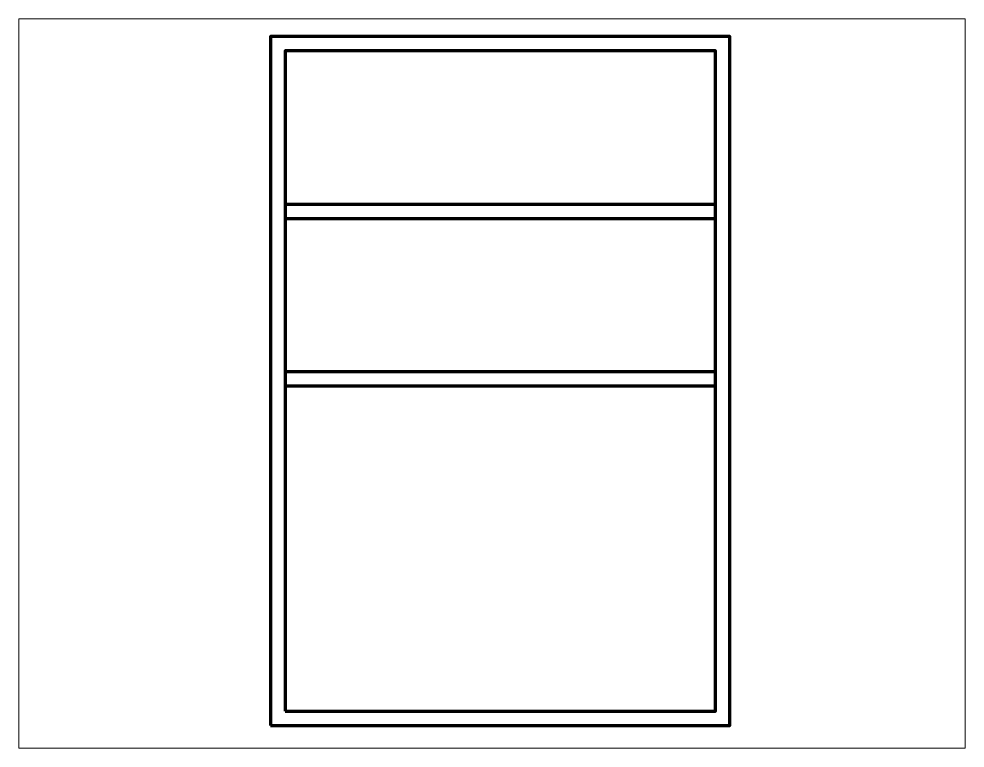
# Paper-space layout 'Layout1' of a CAD drawing. Header units: inches. Extents: x -0.1 to 10.6, y -0.2 to 8.1.
# The model-space entities are those that its viewports show. They can reach past a viewport. Long polylines and large blocks are cut down to what shows.
import ezdxf

# ---------------------------------------------------------------- set-up
doc = ezdxf.new("R2010")
doc.units = ezdxf.units.IN
doc.header["$MEASUREMENT"] = 0
doc.layers.get('0').update_dxf_attribs({"lineweight": 100})

msp = doc.modelspace()

# ---------------------------------------------------------------- linework, layer by layer
for p, q in [((10.242, 37.34), (32.742, 37.34)), ((10.242, 36.59), (32.742, 36.59)), ((10.242, 28.59), (32.742, 28.59)), ((10.242, 27.84), (32.742, 27.84))]:
    msp.add_line(p, q)
for points in [[(9.492, 10.09), (33.492, 10.09), (33.492, 46.09), (9.492, 46.09)], [(10.242, 10.84), (32.742, 10.84), (32.742, 45.34), (10.242, 45.34)]]:
    msp.add_lwpolyline(points, close=True)

psp = doc.layouts.get("Layout1")

# ---------------------------------------------------------------- viewports
at = {"layer": '0', "color": 7}
psp.add_viewport(center=(5.23, 3.967), size=(10.738, 8.27142), view_center_point=(21.061, 27.966), view_height=38.09386, dxfattribs=at).dxf.unprotected_set("ltscale", 0)

doc.saveas('drawing.dxf')
